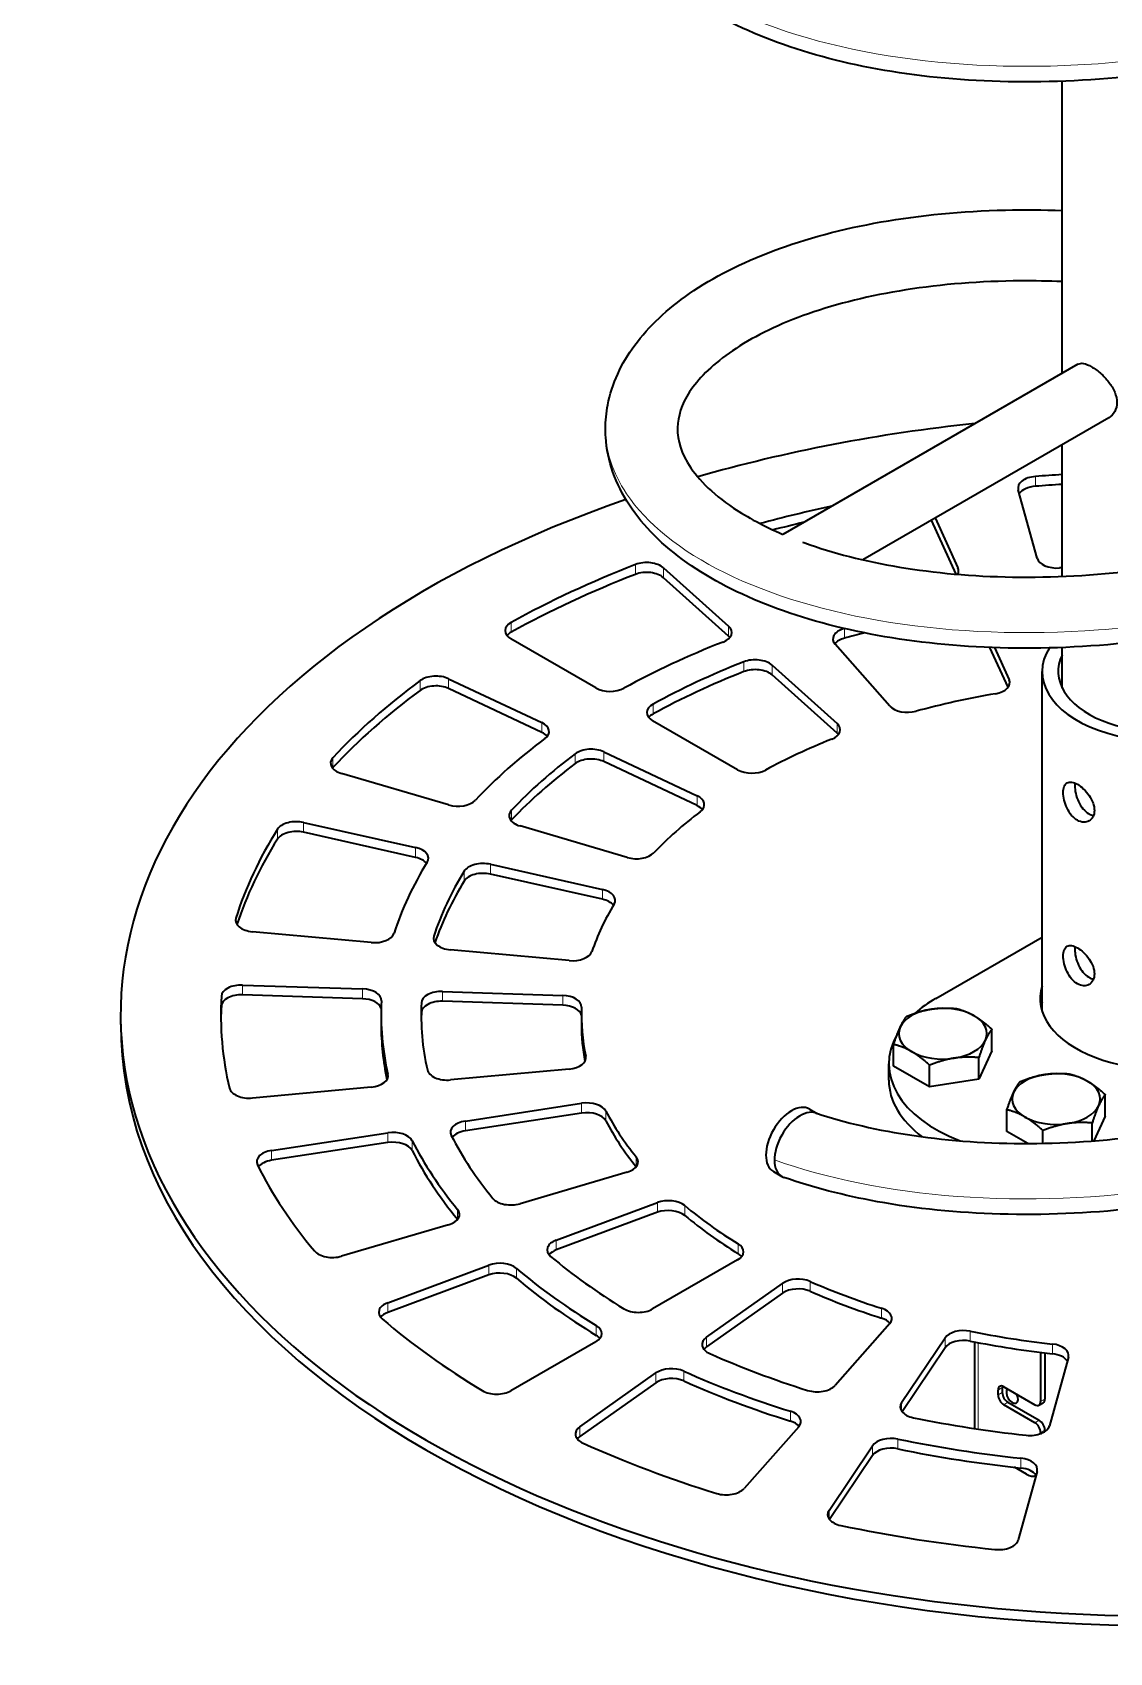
# Model space of a CAD drawing. Header units: millimetres. Extents: x 150 to 6235, y 143 to 4395.
# Drawn here: x 3830.8 to 4099.7, y 1655.2 to 2059.8 of the extents above; entities that cross this region are included whole.
import ezdxf

# ---------------------------------------------------------------- set-up
doc = ezdxf.new("R2010")
doc.units = ezdxf.units.MM
doc.header["$LTSCALE"] = 15
doc.layers.add('AM_0', color=7, linetype='Continuous', lineweight=35)
doc.layers.add('AM_TANG', color=171, linetype='Continuous', lineweight=18, true_color=0x8080ff)

msp = doc.modelspace()

# ---------------------------------------------------------------- linework, layer by layer
at = {"layer": 'AM_0'}
for p, q in [((4087.867, 1974.693), (4087.867, 2047.606)), ((4091.754, 1976.938), (4018.159, 1934.448)), ((4099.479, 1963.558), (4038.066, 1928.101)), ((4087.867, 1923.951), (4087.867, 1956.854)), ((4081.59, 1928.471), (4076.896, 1945.583)), ((4056.141, 1938.537), (4061.84, 1926.07)), ((4061.439, 1924.499), (4055.255, 1938.025)), ((3988.35, 1926.069), (4004.6, 1911.503)), ((4004.6, 1909.054), (3988.35, 1923.619)), ((3971.49, 1896.083), (3950.271, 1908.334)), ((4044.806, 1891.579), (4031.18, 1907.019)), ((4074.352, 1896.253), (4069.807, 1906.194)), ((4070.947, 1906.152), (4074.606, 1898.147)), ((4087.867, 1896.068), (4087.867, 1906.188)), ((4015.434, 1901.793), (4031.686, 1887.225)), ((3934.707, 1898.391), (3957.957, 1887.438)), ((4031.686, 1884.775), (4015.434, 1899.343)), ((4082.867, 1815.366), (4082.867, 1900.191)), ((3957.957, 1884.988), (3934.707, 1895.941)), ((4006.86, 1875.662), (3985.637, 1887.915)), ((3973.458, 1880.135), (3996.713, 1869.18)), ((3996.713, 1866.73), (3973.458, 1877.685)), ((3934.722, 1866.865), (3907.984, 1874.73)), ((3898.503, 1862.497), (3926.478, 1856.228)), ((3979.291, 1853.753), (3952.548, 1861.62)), ((3926.478, 1853.779), (3898.503, 1860.048)), ((3945.129, 1852.048), (3973.109, 1845.778)), ((3973.109, 1843.329), (3945.129, 1849.599)), ((3915.391, 1832.516), (3885.753, 1835.227)), ((4056.299, 1818.541), (4082.867, 1833.88)), ((3964.796, 1827.999), (3935.152, 1830.709)), ((3883.283, 1821.901), (3913.244, 1820.93)), ((3913.244, 1818.48), (3883.283, 1819.452)), ((3933.22, 1820.282), (3963.186, 1819.311)), ((3963.186, 1816.861), (3933.22, 1817.833)), ((3852.867, 1812.009), (3852.867, 1814.459)), ((3917.867, 1814.459), (3917.867, 1812.009)), ((3967.867, 1814.459), (3967.867, 1812.009)), ((4070.335, 1805.456), (4070.335, 1810.86)), ((4045.798, 1801.66), (4045.798, 1807.064)), ((4070.335, 1805.456), (4067.048, 1798.373)), ((3964.796, 1800.918), (3935.152, 1798.208)), ((4044.583, 1798.129), (4044.583, 1802.211)), ((4054.779, 1796.475), (4045.798, 1801.66)), ((4054.779, 1796.475), (4054.779, 1801.878)), ((4067.048, 1798.373), (4067.048, 1803.776)), ((4067.048, 1798.373), (4054.779, 1796.475)), ((3915.391, 1796.401), (3885.753, 1793.69)), ((4098.62, 1789.127), (4098.62, 1794.53)), ((3938.895, 1787.946), (3967.915, 1792.369)), ((3967.915, 1789.919), (3938.895, 1785.497)), ((4024.777, 1790.92), (4026.63, 1789.85)), ((4074.082, 1785.331), (4074.082, 1790.734)), ((4098.62, 1789.127), (4095.775, 1782.998)), ((3890.536, 1780.577), (3919.551, 1784.998)), ((4079.251, 1782.346), (4074.082, 1785.331)), ((4083.063, 1782.386), (4083.063, 1785.548)), ((4095.332, 1782.964), (4095.332, 1787.446)), ((3919.551, 1782.549), (3890.536, 1778.127)), ((3979.291, 1775.164), (3952.548, 1767.297)), ((4015.777, 1775.331), (4017.899, 1774.107)), ((3961.6, 1758.205), (3986.833, 1767.589)), ((3986.833, 1765.139), (3961.6, 1755.756)), ((3934.722, 1762.053), (3907.984, 1754.187)), ((3919.553, 1742.569), (3944.781, 1751.95)), ((4006.86, 1753.255), (3985.637, 1741.002)), ((3944.781, 1749.501), (3919.553, 1740.119)), ((3999.113, 1733.971), (4018.088, 1747.397)), ((4018.088, 1744.947), (3999.113, 1731.521)), ((4044.806, 1737.338), (4031.18, 1721.898)), ((3971.49, 1732.834), (3950.271, 1720.584)), ((4047.76, 1717.615), (4058.62, 1733.769)), ((4066.027, 1711.129), (4066.027, 1732.782)), ((4058.62, 1731.32), (4047.887, 1715.354)), ((4082.462, 1730.155), (4082.462, 1717.908)), ((4083.522, 1730.026), (4083.522, 1718.52)), ((4089.415, 1728.97), (4084.72, 1711.855)), ((3967.492, 1711.598), (3986.464, 1725.021)), ((3986.464, 1722.572), (3967.492, 1709.148)), ((4071.855, 1719.541), (4071.855, 1720.766)), ((4072.916, 1721.378), (4072.916, 1720.153)), ((4073.269, 1721.582), (4081.047, 1717.091)), ((4081.047, 1712.601), (4073.269, 1717.091)), ((4074.33, 1717.704), (4082.108, 1713.213)), ((4082.047, 1716.992), (4083.108, 1717.605)), ((4022.098, 1711.606), (4008.474, 1696.169)), ((4082.462, 1710.151), (4082.462, 1709.869)), ((4083.522, 1710.764), (4083.522, 1710.391)), ((4029.662, 1690.696), (4040.52, 1706.847)), ((4040.52, 1704.397), (4029.789, 1688.435)), ((4078.926, 1699.741), (4075.944, 1701.462)), ((4081.59, 1700.446), (4076.896, 1683.334))]:
    msp.add_line(p, q, dxfattribs=at)
for centre, major_axis, start_param, end_param in [((4112.867, 1814.459), (260, 0), 1.7516944, 2.0331503), ((4081.834, 1946.035), (-5, 0), 4.8477278, 6.4402649), ((4081.834, 1943.585), (-5, 0), 4.8477278, 5.9191426), ((4112.867, 1814.459), (235, 0), 1.677381, 1.7061351), ((4112.867, 1812.009), (-235, 0), 4.8189737, 4.8477278), ((4112.867, 1814.459), (260, 0), 2.111803, 7.328423), ((4112.867, 1814.459), (235, 0), 1.9294469, 2.0122718), ((4112.867, 1812.009), (-235, 0), 5.1030111, 5.13868), ((4112.867, 1814.459), (235, 0), 2.164766, 2.3344536), ((3984.147, 1924.506), (-5, 0), 3.7138215, 5.3063586), ((4057.006, 1925.333), (5, 0), 5.9795516, 6.5412549), ((4086.529, 1928.923), (-5, 0), 0.1570796, 1.7028734), ((4112.867, 1814.459), (-195, 0), 4.8409479, 4.844466), ((4112.867, 1812.009), (-235, 0), 5.3063586, 5.4760463), ((3984.147, 1922.056), (5, 0), 0.5722288, 2.164766), ((3953.807, 1910.375), (-5, 0), 5.4760463, 7.0685835), ((3953.807, 1907.925), (5, 0), 2.3344536, 2.7034436), ((4000.396, 1909.94), (5, 0), 5.3096204, 6.8554141), ((4035.636, 1908.33), (-5, 0), 5.1592768, 6.7544242), ((4112.867, 1812.009), (-185, 0), 5.1256799, 5.1558465), ((4112.867, 1900.191), (-30, 0), 5.9357608, 10.0104635), ((4112.867, 1814.459), (-195, 0), 5.3096204, 5.4727845), ((4000.396, 1907.491), (5, 0), 0.438149, 0.5722288), ((4035.636, 1905.88), (5, 0), 2.0142539, 2.7034436), ((4112.867, 1814.459), (185, 0), 2.1708065, 2.3284131), ((4011.23, 1900.229), (-5, 0), 3.7138215, 5.3123992), ((4112.867, 1900.191), (26, 0), 2.8633458, 6.5614321), ((4112.867, 1814.459), (235, 0), 2.4789253, 2.6486129), ((3931.546, 1896.154), (-5, 0), 4.0279807, 5.6205179), ((4112.867, 1812.009), (-185, 0), 5.3123992, 5.4700058), ((4011.23, 1897.78), (5, 0), 0.5722288, 2.1708065), ((4069.772, 1897.41), (5, 0), 5.003798, 6.5412549), ((4112.867, 1812.009), (-235, 0), 5.6205179, 5.7902056), ((3931.546, 1893.705), (5, 0), 0.8863881, 2.4789253), ((3975.026, 1898.124), (5, 0), 3.9269908, 5.4727845), ((4112.867, 1814.459), (-145, 0), 5.003798, 5.1502884), ((3989.173, 1889.956), (-5, 0), 5.4700058, 7.0685835), ((3989.173, 1887.507), (5, 0), 2.3284131, 2.7034436), ((4049.262, 1892.89), (5, 0), 3.6128316, 5.1502884), ((3954.796, 1885.201), (5, 0), 5.6237797, 7.1695734), ((4027.483, 1885.661), (5, 0), 5.3179573, 6.8554141), ((4112.867, 1814.459), (-195, 0), 5.6237797, 5.7869438), ((3954.796, 1882.752), (5, 0), 0.438149, 0.8863881), ((4112.867, 1814.459), (-145, 0), 5.3179573, 5.4644476), ((4027.483, 1883.212), (5, 0), 0.438149, 0.5722288), ((3910.254, 1877.302), (-5, 0), 5.7902056, 7.3827427), ((4112.867, 1814.459), (185, 0), 2.4849658, 2.6425724), ((3970.297, 1877.898), (-5, 0), 4.0279807, 5.6265584), ((3970.297, 1875.449), (5, 0), 0.8863881, 2.4849658), ((3910.254, 1874.853), (5, 0), 2.6486129, 2.7034436), ((4112.867, 1812.009), (-185, 0), 5.6265584, 5.7841651), ((4010.396, 1877.703), (5, 0), 3.9269908, 5.4644476), ((3936.992, 1869.437), (5, 0), 4.2411501, 5.7869438), ((3954.818, 1864.193), (-5, 0), 5.7841651, 7.3827427), ((3993.552, 1866.943), (5, 0), 5.6321166, 7.1695734), ((3993.552, 1864.493), (5, 0), 0.438149, 0.8863881), ((3896.694, 1859.806), (-5, 0), 4.34214, 5.9346772), ((3954.818, 1861.743), (5, 0), 2.6425724, 2.7034436), ((4112.867, 1814.459), (-145, 0), 5.6321166, 5.7786069), ((4112.867, 1814.459), (-235, 0), 5.9346772, 6.1043648), ((4112.867, 1812.009), (-235, 0), 5.9346772, 6.0978726), ((3896.694, 1857.357), (-5, 0), 4.34214, 5.9346772), ((3924.669, 1853.537), (5, 0), 5.9379389, 7.4837327), ((3924.669, 1851.087), (5, 0), 0.4318464, 1.2005474), ((3981.56, 1856.326), (5, 0), 4.2411501, 5.7786069), ((4112.867, 1814.459), (-195, 0), 5.9379389, 6.1011031), ((4112.867, 1814.459), (-185, 0), 5.9407177, 6.0983243), ((3943.32, 1849.357), (-5, 0), 4.34214, 5.9407177), ((3943.32, 1846.908), (-5, 0), 4.34214, 5.9407177), ((4112.867, 1812.009), (-185, 0), 5.9407177, 6.0903264), ((3971.3, 1843.087), (5, 0), 5.9462758, 7.4837327), ((4112.867, 1814.459), (-145, 0), 5.9462758, 6.0927662), ((3971.3, 1840.637), (5, 0), 0.4305223, 1.2005474), ((3886.535, 1838.078), (-5, 0), 6.1043648, 7.696902), ((3916.173, 1835.368), (5, 0), 4.5553093, 6.1011031), ((3935.934, 1833.561), (-5, 0), 6.0983243, 7.696902), ((3965.578, 1830.85), (5, 0), 4.5553093, 6.0927662), ((3883.003, 1819.019), (-5, 0), 4.6562993, 6.2488364), ((3912.964, 1818.048), (5, 0), 6.2520982, 7.7978919), ((4112.867, 1818.541), (30.5, 0), 2.9602729, 6.4645051), ((4112.867, 1814.459), (-235, 0), 6.2488364, 6.4185241), ((4112.867, 1812.009), (-235, 0), 6.2488364, 6.2741583), ((3883.003, 1816.569), (-5, 0), 4.6562993, 6.2488364), ((3912.964, 1815.598), (5, 0), 0.1744906, 1.5147066), ((4112.867, 1814.459), (-195, 0), 6.2520982, 6.4152623), ((4112.867, 1814.459), (-185, 0), 6.254877, 6.4124836), ((3932.939, 1817.4), (-5, 0), 4.6562993, 6.254877), ((3932.939, 1814.951), (-5, 0), 4.6562993, 6.254877), ((3962.906, 1816.429), (5, 0), 6.2604351, 7.7978919), ((3962.906, 1813.979), (5, 0), 0.124686, 1.5147066), ((4084.583, 1802.211), (40, 0), 2.3561945, 2.5594578), ((4112.867, 1814.459), (-30.5, 0), 6.1018655, 6.167005), ((4112.867, 1812.009), (-185, 0), 6.254877, 6.2717185), ((4112.867, 1814.459), (-145, 0), 6.2604351, 6.4069254), ((4058.066, 1809.764), (-11, 0), 4.9741884, 6.0213859), ((4058.066, 1809.764), (-11, 0), 3.9269908, 4.9741884), ((4058.066, 1809.764), (11, 0), 6.0213859, 7.0685835), ((4112.867, 1812.009), (260, 0), 3.1415927, 6.2831853), ((4112.867, 1812.009), (-195, 0), 0, 0.1221925), ((4112.867, 1812.009), (-145, 0), 0, 0.1098719), ((4084.583, 1802.211), (-40, 0), 5.9574765, 7.2653936), ((4058.066, 1809.764), (-11, 0), 6.0213859, 7.0685835), ((4058.066, 1809.764), (11, 0), 3.9269908, 4.9741884), ((4058.066, 1809.764), (11, 0), 4.9741884, 6.0213859), ((3934.37, 1801.059), (-5, 0), 0.1292983, 1.727876), ((3964.014, 1803.77), (5, 0), 4.8694686, 6.4069254), ((3914.609, 1799.252), (5, 0), 4.8694686, 6.4152623), ((4084.583, 1798.129), (-40, 0), 0, 0.6578343), ((4086.351, 1793.434), (-11, 0), 4.9741884, 6.0213859), ((4086.351, 1793.434), (-11, 0), 3.9269908, 4.9741884), ((4086.351, 1793.434), (11, 0), 6.0213859, 7.0685835), ((3884.97, 1796.542), (-5, 0), 0.1353388, 1.727876), ((3969.191, 1789.577), (5, 0), 0.2914091, 1.8288659), ((4086.351, 1793.434), (-11, 0), 6.0213859, 7.0685835), ((3969.191, 1787.128), (5, 0), 0.2914091, 1.8288659), ((4112.867, 1814.459), (-145, 0), 0.2914091, 0.4378994), ((4020.277, 1783.126), (-4.5, -7.794), 3.1415927, 6.2831853), ((4022.399, 1781.901), (4.5, 7.794), 0.1186165, 3.249817), ((4022.399, 1781.901), (-4.5, -7.794), 3.2602091, 6.3914097), ((4086.351, 1793.434), (11, 0), 3.9269908, 4.9741884), ((4086.351, 1793.434), (11, 0), 4.9741884, 6.0213859), ((3920.827, 1782.207), (5, 0), 0.2830722, 1.8288659), ((3940.171, 1785.155), (-5, 0), 4.9704585, 6.5690362), ((4112.867, 1814.459), (-185, 0), 0.2858509, 0.4434575), ((3940.171, 1782.706), (5, 0), 1.8288659, 2.7205314), ((4112.867, 1812.009), (-145, 0), 0.2914091, 0.4378908), ((3891.812, 1777.785), (-5, 0), 4.9704585, 6.5629957), ((3920.827, 1779.758), (5, 0), 0.2830722, 1.8288659), ((4112.867, 1814.459), (-195, 0), 0.2830722, 0.4462363), ((4112.867, 1812.009), (-195, 0), 0.2830722, 0.4462363), ((4112.867, 1814.459), (-235, 0), 0.2798104, 0.4494981), ((3891.812, 1775.336), (5, 0), 1.8288659, 2.7221834), ((3977.021, 1777.736), (5, 0), 5.1836279, 6.7210847), ((3950.278, 1769.869), (5, 0), 3.5850502, 5.1836279), ((3989.54, 1765.162), (-5, 0), 3.747161, 5.2846178), ((3932.452, 1764.625), (5, 0), 5.1836279, 6.7294216), ((3989.54, 1762.712), (5, 0), 0.6055683, 2.1430252), ((4112.867, 1814.459), (145, 0), 3.747161, 3.8936513), ((4112.867, 1812.009), (-145, 0), 0.6055683, 0.7520587), ((3932.452, 1762.175), (5, 0), 0.438149, 0.4462363), ((3964.308, 1755.778), (-5, 0), 5.2846178, 6.8831955), ((4003.325, 1755.297), (5, 0), 5.4977871, 7.035244), ((3905.714, 1756.759), (5, 0), 3.5910907, 5.1836279), ((3947.488, 1749.523), (-5, 0), 3.7388241, 5.2846178), ((3964.308, 1753.329), (5, 0), 2.1430252, 2.7034436), ((4112.867, 1814.459), (-185, 0), 0.6000102, 0.7576168), ((4003.325, 1752.847), (5, 0), 0.438149, 0.7520587), ((3947.488, 1747.074), (5, 0), 0.5972314, 2.1430252), ((4112.867, 1814.459), (195, 0), 3.7388241, 3.9019882), ((4112.867, 1812.009), (-195, 0), 0.5972314, 0.7603956), ((4021.962, 1745.572), (-5, 0), 4.0613203, 5.5987771), ((4021.962, 1743.122), (5, 0), 0.9197276, 2.4571844), ((4112.867, 1814.459), (145, 0), 4.0613203, 4.2078106), ((4112.867, 1812.009), (-145, 0), 0.9197276, 1.0662179), ((3922.26, 1740.142), (-5, 0), 5.2846178, 6.877155), ((3922.26, 1737.692), (5, 0), 2.1430252, 2.7034436), ((3982.102, 1743.043), (5, 0), 3.8992095, 5.4977871), ((4040.351, 1738.649), (5, 0), 5.8119464, 7.3494032), ((4112.867, 1814.459), (-235, 0), 0.5939697, 0.7636573), ((3967.955, 1734.876), (5, 0), 5.4977871, 7.0435809), ((4040.351, 1736.199), (5, 0), 0.438149, 1.0662179), ((4063.281, 1732.725), (-5, 0), 4.3754795, 5.9129363), ((3967.955, 1732.426), (5, 0), 0.438149, 0.7603956), ((4002.986, 1732.146), (-5, 0), 5.5987771, 7.1973547), ((4063.281, 1730.275), (-5, 0), 4.3754795, 5.9129363), ((4112.867, 1814.459), (145, 0), 4.3754795, 4.5219698), ((4112.867, 1812.009), (-145, 0), 1.2338869, 1.3803772), ((4084.477, 1729.421), (5, 0), 6.1261057, 7.6635625), ((4002.986, 1729.696), (5, 0), 2.4571844, 2.7034436), ((4112.867, 1814.459), (-185, 0), 0.9141694, 1.0717761), ((4084.477, 1726.972), (5, 0), 0.3640427, 1.3803772), ((3990.338, 1723.196), (-5, 0), 4.0529833, 5.5987771), ((3990.338, 1720.747), (5, 0), 0.9113907, 2.4571844), ((4112.867, 1814.459), (195, 0), 4.0529833, 4.2161475), ((3946.736, 1722.625), (5, 0), 3.90525, 5.4977871), ((4112.867, 1812.009), (-195, 0), 0.9113907, 1.0745548), ((4026.725, 1723.209), (5, 0), 4.2133687, 5.8119464), ((4073.269, 1719.949), (-1, 1.732), 5.4977871, 7.0685835), ((4074.33, 1720.561), (-1, 1.732), 0.5589899, 0.7853982), ((4074.33, 1719.337), (-1, 1.732), 0.7853982, 2.3561945), ((4075.391, 1719.337), (1.033, -1.79), 3.27755, 7.7180243), ((4052.421, 1716.57), (-5, 0), 5.9129363, 7.511514), ((4073.269, 1718.724), (1, -1.732), 3.9269908, 5.4977871), ((4081.047, 1718.724), (1, -1.732), 5.4977871, 7.0685835), ((4082.108, 1719.337), (1, -1.732), 0, 0.7853982), ((3971.366, 1709.773), (-5, 0), 5.5987771, 7.1913142), ((4017.642, 1712.917), (5, 0), 5.8119464, 7.3577401), ((4017.642, 1710.467), (5, 0), 0.438149, 1.0745548), ((4112.867, 1814.459), (-185, 0), 1.2283287, 1.3859353), ((4079.781, 1712.306), (5, 0), 4.527528, 6.1261057), ((4081.047, 1710.968), (1, -1.732), 0.7853982, 2.3561945), ((4082.108, 1711.58), (-1, 1.732), 3.9269908, 5.4977871), ((3971.366, 1707.323), (5, 0), 2.4571844, 2.7034436), ((4112.867, 1814.459), (-235, 0), 0.9081289, 1.0778166), ((4045.182, 1705.802), (-5, 0), 4.3671426, 5.9129363), ((4112.867, 1814.459), (195, 0), 4.3671426, 4.5303067), ((4045.182, 1703.353), (-5, 0), 4.3671426, 5.9129363), ((4112.867, 1812.009), (-195, 0), 1.22555, 1.3887141), ((4076.652, 1700.897), (5, 0), 6.1261057, 7.6718994), ((4076.652, 1698.448), (5, 0), 0.3640427, 1.3887141), ((4078.926, 1703.823), (2.5, -4.33), 5.4977871, 6.2386522), ((4004.019, 1697.48), (5, 0), 4.2194092, 5.8119464), ((4034.323, 1689.651), (-5, 0), 5.9129363, 7.5054735), ((4112.867, 1814.459), (-235, 0), 1.2222882, 1.3919759), ((4071.957, 1683.785), (5, 0), 4.5335685, 6.1261057)]:
    msp.add_ellipse(centre, major_axis=major_axis, ratio=0.5773503, start_param=start_param, end_param=end_param, dxfattribs=at)
for points, knots in [([(4229.077, 2243.589), (4236.003, 2236.819), (4242.022, 2229.509), (4251.983, 2213.88), (4255.886, 2205.419), (4260.687, 2188.96), (4261.858, 2180.897), (4261.858, 2164.234), (4260.493, 2155.531), (4255.189, 2138.709), (4251.22, 2130.477), (4240.967, 2114.84), (4234.59, 2107.339), (4219.857, 2093.447), (4211.382, 2086.976), (4192.949, 2075.419), (4182.862, 2070.263), (4161.818, 2061.519), (4150.721, 2057.871), (4128.304, 2052.214), (4116.835, 2050.163), (4094.31, 2047.677), (4083.103, 2047.221), (4061.696, 2047.825), (4051.354, 2048.888), (4032.189, 2052.371), (4023.245, 2054.817), (4007.288, 2060.897), (4000.179, 2064.574), (3988.243, 2073.008), (3983.333, 2077.837), (3976.402, 2088.399), (3974.3, 2094.24), (3973.879, 2100.832), (3973.858, 2101.502), (3973.858, 2104.184), (3974.052, 2106.198), (3975.445, 2113.443), (3977.797, 2118.514), (3984.671, 2127.845), (3989.304, 2132.163), (4000.773, 2140.096), (4007.835, 2143.691), (4023.847, 2149.717), (4032.94, 2152.158), (4052.389, 2155.59), (4062.865, 2156.61), (4078.341, 2156.958), (4083.077, 2156.92), (4087.867, 2156.738)], [318.3544088, 318.3544088, 318.3544088, 318.3544088, 321.6685151, 321.6685151, 325.1331289, 325.1331289, 328.277649, 328.277649, 331.6689995, 331.6689995, 335.0581352, 335.0581352, 338.4862353, 338.4862353, 341.9511411, 341.9511411, 345.428275, 345.428275, 348.900744, 348.900744, 352.3643658, 352.3643658, 355.82205, 355.82205, 359.2801233, 359.2801233, 362.7476606, 362.7476606, 366.2359674, 366.2359674, 369.7441, 369.7441, 373.1746518, 373.1746518, 373.562137, 373.562137, 374.7258597, 374.7258597, 377.810456, 377.810456, 381.0105757, 381.0105757, 384.4505819, 384.4505819, 387.958314, 387.958314, 391.446712, 391.446712, 392.9420754, 392.9420754, 392.9420754, 392.9420754]), ([(4229.077, 2102.172), (4236.003, 2095.402), (4242.022, 2088.092), (4251.983, 2072.463), (4255.886, 2064.002), (4260.687, 2047.543), (4261.858, 2039.48), (4261.858, 2022.817), (4260.493, 2014.113), (4255.189, 1997.292), (4251.22, 1989.06), (4240.967, 1973.423), (4234.59, 1965.922), (4219.857, 1952.03), (4211.382, 1945.559), (4192.949, 1934.002), (4182.862, 1928.846), (4161.818, 1920.102), (4150.721, 1916.454), (4128.304, 1910.797), (4116.835, 1908.746), (4094.31, 1906.259), (4083.103, 1905.804), (4061.696, 1906.408), (4051.354, 1907.47), (4032.189, 1910.954), (4023.245, 1913.399), (4007.288, 1919.48), (4000.179, 1923.157), (3988.243, 1931.591), (3983.333, 1936.42), (3976.402, 1946.982), (3974.3, 1952.823), (3973.879, 1959.414), (3973.858, 1960.084), (3973.858, 1962.767), (3974.052, 1964.781), (3975.445, 1972.026), (3977.797, 1977.097), (3984.671, 1986.428), (3989.304, 1990.746), (4000.773, 1998.679), (4007.835, 2002.274), (4023.847, 2008.3), (4032.94, 2010.741), (4052.389, 2014.173), (4062.865, 2015.192), (4078.341, 2015.54), (4083.077, 2015.503), (4087.867, 2015.321)], [408.9291835, 408.9291835, 408.9291835, 408.9291835, 412.2432927, 412.2432927, 415.7079064, 415.7079064, 418.8524238, 418.8524238, 422.2437742, 422.2437742, 425.63291, 425.63291, 429.0610101, 429.0610101, 432.5259158, 432.5259158, 436.0030497, 436.0030497, 439.4755188, 439.4755188, 442.9391406, 442.9391406, 446.3968248, 446.3968248, 449.854898, 449.854898, 453.3224354, 453.3224354, 456.8107422, 456.8107422, 460.3188748, 460.3188748, 463.7494265, 463.7494265, 464.1369118, 464.1369118, 465.3006344, 465.3006344, 468.3852307, 468.3852307, 471.5853504, 471.5853504, 475.0253566, 475.0253566, 478.5330887, 478.5330887, 482.0214867, 482.0214867, 483.5168501, 483.5168501, 483.5168501, 483.5168501]), ([(4023.058, 1932.507), (4023.249, 1932.437), (4023.441, 1932.367), (4030.571, 1929.801), (4038.563, 1927.736), (4055.971, 1924.816), (4065.531, 1923.95), (4085.45, 1923.63), (4095.963, 1924.183), (4117.09, 1926.789), (4127.862, 1928.865), (4148.799, 1934.481), (4159.12, 1938.063), (4178.488, 1946.54), (4187.683, 1951.496), (4204.224, 1962.459), (4211.701, 1968.547), (4224.388, 1981.436), (4229.697, 1988.33), (4237.836, 2002.491), (4240.718, 2009.859), (4243.947, 2024.737), (4244.283, 2032.356), (4242.344, 2047.519), (4240.012, 2055.176), (4232.792, 2069.934), (4227.867, 2077.147), (4219.836, 2086.132), (4217.726, 2088.31), (4215.498, 2090.442)], [81.9111999, 81.9111999, 81.9111999, 81.9111999, 81.9997753, 81.9997753, 85.1885975, 85.1885975, 88.4100757, 88.4100757, 91.6533227, 91.6533227, 94.9056421, 94.9056421, 98.157604, 98.157604, 101.4025953, 101.4025953, 104.6374904, 104.6374904, 107.8669257, 107.8669257, 111.1120429, 111.1120429, 114.4091889, 114.4091889, 117.7545381, 117.7545381, 121.0693277, 121.0693277, 122.1533323, 122.1533323, 122.1533323, 122.1533323]), ([(4087.867, 1997.559), (4084.384, 1997.702), (4080.939, 1997.763), (4067.469, 1997.68), (4057.736, 1996.893), (4039.915, 1994.08), (4031.686, 1992.034), (4017.441, 1987.048), (4011.302, 1984.071), (4001.642, 1977.761), (3998.038, 1974.39), (3993.351, 1967.996), (3992.218, 1965.001), (3991.61, 1959.044), (3992.266, 1955.915), (3996.447, 1948.761), (4000.287, 1944.739), (4009.294, 1938.693), (4013.447, 1936.463), (4018.162, 1934.446)], [54.2336536, 54.2336536, 54.2336536, 54.2336536, 55.3268478, 55.3268478, 58.5795232, 58.5795232, 61.8242002, 61.8242002, 65.0480685, 65.0480685, 68.2390099, 68.2390099, 71.4384421, 71.4384421, 75.0144594, 75.0144594, 78.775707, 78.775707, 81.127773, 81.127773, 81.127773, 81.127773]), ([(4091.754, 1976.938), (4092.129, 1977.154), (4092.626, 1977.22), (4093.81, 1976.996), (4094.499, 1976.707), (4095.88, 1975.91), (4096.658, 1975.351), (4098.163, 1974.022), (4098.889, 1973.251), (4100.07, 1971.704), (4100.606, 1970.824), (4101.331, 1969.045), (4101.517, 1968.145), (4101.517, 1967.347)], [2.9307331, 2.9307331, 2.9307331, 2.9307331, 3.2237471, 3.2237471, 3.5167611, 3.5167611, 3.8097751, 3.8097751, 4.1027892, 4.1027892, 4.395902, 4.395902, 4.6890148, 4.6890148, 4.6890148, 4.6890148]), ([(4101.517, 1967.347), (4101.517, 1966.549), (4101.331, 1965.755), (4100.606, 1964.43), (4100.07, 1963.899), (4099.479, 1963.558)], [0, 0, 0, 0, 0.29311283, 0.29311283, 0.58622566, 0.58622566, 0.58622566, 0.58622566]), ([(4229.077, 1960.755), (4236.003, 1953.984), (4242.022, 1946.674), (4251.983, 1931.046), (4255.886, 1922.585), (4260.687, 1906.126), (4261.858, 1898.063), (4261.858, 1881.4), (4260.493, 1872.696), (4255.189, 1855.874), (4251.22, 1847.643), (4240.967, 1832.006), (4234.59, 1824.505), (4219.857, 1810.613), (4211.382, 1804.141), (4192.949, 1792.585), (4182.862, 1787.429), (4161.818, 1778.684), (4150.721, 1775.037), (4128.304, 1769.38), (4116.835, 1767.329), (4094.31, 1764.842), (4083.103, 1764.387), (4061.696, 1764.991), (4051.354, 1766.053), (4033.418, 1769.313), (4025.552, 1771.365), (4018.411, 1773.872)], [499.5039582, 499.5039582, 499.5039582, 499.5039582, 502.8180674, 502.8180674, 506.2826811, 506.2826811, 509.4271986, 509.4271986, 512.818549, 512.818549, 516.2076847, 516.2076847, 519.6357849, 519.6357849, 523.1006906, 523.1006906, 526.5778245, 526.5778245, 530.0502935, 530.0502935, 533.5139153, 533.5139153, 536.9715995, 536.9715995, 540.4296728, 540.4296728, 543.4529515, 543.4529515, 543.4529515, 543.4529515]), ([(4026.335, 1789.948), (4033.61, 1787.536), (4041.937, 1785.592), (4059.86, 1782.991), (4069.591, 1782.311), (4089.757, 1782.383), (4100.348, 1783.144), (4121.533, 1786.168), (4132.285, 1788.457), (4153.084, 1794.484), (4163.289, 1798.267), (4182.335, 1807.116), (4191.325, 1812.246), (4207.386, 1823.513), (4214.585, 1829.734), (4226.674, 1842.838), (4231.657, 1849.817), (4239.132, 1864.106), (4241.666, 1871.519), (4244.194, 1886.462), (4244.167, 1894.104), (4241.492, 1909.262), (4238.787, 1916.891), (4230.858, 1931.518), (4225.602, 1938.628), (4218.044, 1946.536), (4216.792, 1947.788), (4215.499, 1949.025)], [0, 0, 0, 0, 3.228802, 3.228802, 6.4535798, 6.4535798, 9.6987791, 9.6987791, 12.9515424, 12.9515424, 16.2028716, 16.2028716, 19.44654, 19.44654, 22.6801333, 22.6801333, 25.9099932, 25.9099932, 29.1601379, 29.1601379, 32.4662483, 32.4662483, 35.8125937, 35.8125937, 39.1184508, 39.1184508, 39.7481218, 39.7481218, 39.7481218, 39.7481218]), ([(4091.654, 1863.04), (4091.165, 1863.323), (4090.662, 1863.748), (4089.771, 1864.798), (4089.383, 1865.424), (4088.783, 1866.67), (4088.533, 1867.374), (4088.204, 1868.749), (4088.124, 1869.419), (4088.124, 1870.549), (4088.204, 1871.084), (4088.533, 1871.921), (4088.783, 1872.224), (4089.383, 1872.57), (4089.771, 1872.636), (4090.662, 1872.503), (4091.165, 1872.304), (4091.654, 1872.022)], [0.830734, 0.830734, 0.830734, 0.830734, 1.0384135, 1.0384135, 1.2460929, 1.2460929, 1.4537805, 1.4537805, 1.6614681, 1.6614681, 1.8691557, 1.8691557, 2.0768433, 2.0768433, 2.2845227, 2.2845227, 2.4922021, 2.4922021, 2.4922021, 2.4922021]), ([(4091.048, 1872.324), (4091.022, 1872.109), (4091.009, 1871.882), (4091.009, 1871.084), (4091.086, 1870.412), (4091.404, 1869.031), (4091.647, 1868.322), (4092.232, 1867.069), (4092.613, 1866.44), (4093.493, 1865.383), (4093.993, 1864.956), (4094.865, 1864.452), (4095.28, 1864.297), (4095.69, 1864.228)], [1.5774102, 1.5774102, 1.5774102, 1.5774102, 1.6628389, 1.6628389, 1.870701, 1.870701, 2.0785632, 2.0785632, 2.2864108, 2.2864108, 2.4942583, 2.4942583, 2.6565136, 2.6565136, 2.6565136, 2.6565136]), ([(4091.654, 1872.022), (4092.144, 1871.739), (4092.684, 1871.336), (4093.709, 1870.363), (4094.193, 1869.793), (4094.973, 1868.651), (4095.32, 1868.002), (4095.786, 1866.706), (4095.903, 1866.058), (4095.903, 1865.493), (4095.903, 1864.928), (4095.786, 1864.371), (4095.32, 1863.455), (4094.973, 1863.096), (4094.193, 1862.646), (4093.709, 1862.525), (4092.684, 1862.58), (4092.144, 1862.758), (4091.654, 1863.04)], [2.4922021, 2.4922021, 2.4922021, 2.4922021, 2.6998816, 2.6998816, 2.907561, 2.907561, 3.1152486, 3.1152486, 3.3229362, 3.3229362, 3.3229362, 3.5306238, 3.5306238, 3.7383114, 3.7383114, 3.9459908, 3.9459908, 4.1536702, 4.1536702, 4.1536702, 4.1536702]), ([(4091.654, 1822.215), (4091.165, 1822.498), (4090.662, 1822.923), (4089.771, 1823.974), (4089.383, 1824.599), (4088.783, 1825.845), (4088.533, 1826.549), (4088.204, 1827.924), (4088.124, 1828.594), (4088.124, 1829.724), (4088.204, 1830.259), (4088.533, 1831.096), (4088.783, 1831.4), (4089.383, 1831.746), (4089.771, 1831.811), (4090.662, 1831.678), (4091.165, 1831.479), (4091.654, 1831.197)], [0.830734, 0.830734, 0.830734, 0.830734, 1.0384135, 1.0384135, 1.2460929, 1.2460929, 1.4537805, 1.4537805, 1.6614681, 1.6614681, 1.8691557, 1.8691557, 2.0768433, 2.0768433, 2.2845227, 2.2845227, 2.4922021, 2.4922021, 2.4922021, 2.4922021]), ([(4091.048, 1831.5), (4091.022, 1831.284), (4091.009, 1831.057), (4091.009, 1830.259), (4091.086, 1829.587), (4091.404, 1828.206), (4091.647, 1827.497), (4092.232, 1826.244), (4092.613, 1825.615), (4093.493, 1824.558), (4093.993, 1824.131), (4094.865, 1823.628), (4095.28, 1823.472), (4095.69, 1823.403)], [1.5774102, 1.5774102, 1.5774102, 1.5774102, 1.6628389, 1.6628389, 1.870701, 1.870701, 2.0785632, 2.0785632, 2.2864108, 2.2864108, 2.4942583, 2.4942583, 2.6565136, 2.6565136, 2.6565136, 2.6565136]), ([(4091.654, 1831.197), (4092.144, 1830.914), (4092.684, 1830.511), (4093.709, 1829.538), (4094.193, 1828.968), (4094.973, 1827.826), (4095.32, 1827.177), (4095.786, 1825.881), (4095.903, 1825.234), (4095.903, 1824.668), (4095.903, 1824.103), (4095.786, 1823.547), (4095.32, 1822.631), (4094.973, 1822.271), (4094.193, 1821.821), (4093.709, 1821.7), (4092.684, 1821.756), (4092.144, 1821.933), (4091.654, 1822.215)], [2.4922021, 2.4922021, 2.4922021, 2.4922021, 2.6998816, 2.6998816, 2.907561, 2.907561, 3.1152486, 3.1152486, 3.3229362, 3.3229362, 3.3229362, 3.5306238, 3.5306238, 3.7383114, 3.7383114, 3.9459908, 3.9459908, 4.1536702, 4.1536702, 4.1536702, 4.1536702])]:
    msp.add_open_spline(points, degree=3, knots=knots, dxfattribs=at)
for points in [[(4047.441, 1811.408), (4048.204, 1813.051), (4049.085, 1814.147)], [(4049.085, 1814.147), (4052.372, 1815.458), (4055.219, 1815.898)], [(4055.219, 1815.898), (4058.066, 1816.339), (4061.354, 1816.045)], [(4061.354, 1816.045), (4063.76, 1815.458), (4065.845, 1814.255)], [(4065.845, 1814.255), (4067.929, 1813.051), (4070.335, 1810.86)], [(4045.798, 1807.064), (4046.678, 1809.764), (4047.441, 1811.408)], [(4070.335, 1810.86), (4069.454, 1809.764), (4068.692, 1808.12)], [(4050.288, 1805.273), (4048.204, 1806.476), (4045.798, 1807.064)], [(4054.779, 1801.878), (4052.372, 1804.07), (4050.288, 1805.273)], [(4068.692, 1808.12), (4067.929, 1806.476), (4067.048, 1803.776)], [(4060.913, 1803.629), (4058.066, 1803.189), (4054.779, 1801.878)], [(4067.048, 1803.776), (4063.76, 1804.07), (4060.913, 1803.629)], [(4075.726, 1795.078), (4076.488, 1796.721), (4077.369, 1797.817)], [(4077.369, 1797.817), (4080.657, 1799.128), (4083.504, 1799.568)], [(4083.504, 1799.568), (4086.351, 1800.009), (4089.638, 1799.715)], [(4089.638, 1799.715), (4092.045, 1799.128), (4094.129, 1797.925)], [(4094.129, 1797.925), (4096.213, 1796.721), (4098.62, 1794.53)], [(4074.082, 1790.734), (4074.963, 1793.434), (4075.726, 1795.078)], [(4098.62, 1794.53), (4097.739, 1793.434), (4096.976, 1791.79)], [(4078.573, 1788.943), (4076.488, 1790.146), (4074.082, 1790.734)], [(4083.063, 1785.548), (4080.657, 1787.74), (4078.573, 1788.943)], [(4096.976, 1791.79), (4096.213, 1790.146), (4095.332, 1787.446)], [(4089.198, 1787.299), (4086.351, 1786.859), (4083.063, 1785.548)], [(4095.332, 1787.446), (4092.045, 1787.74), (4089.198, 1787.299)]]:
    msp.add_rational_spline(points, [1, 1.0379548493, 1], degree=2, dxfattribs=at)
at = {"layer": 'AM_TANG'}
for p, q in [((4081.16, 1946.446), (4081.16, 1948.895)), ((3981.348, 1926.898), (3981.348, 1924.448)), ((3988.35, 1923.619), (3988.35, 1926.069)), ((4061.84, 1926.07), (4061.84, 1924.596)), ((3950.349, 1910.01), (3950.349, 1912.46)), ((4004.6, 1911.503), (4004.6, 1909.054)), ((4033.49, 1908.488), (4033.49, 1910.929)), ((4008.407, 1902.612), (4008.407, 1900.162)), ((4015.434, 1899.343), (4015.434, 1901.793)), ((3927.604, 1897.93), (3927.604, 1895.481)), ((3934.707, 1895.941), (3934.707, 1898.391)), ((4074.606, 1898.147), (4074.606, 1896.673)), ((3985.737, 1889.604), (3985.737, 1892.053)), ((3957.957, 1887.438), (3957.957, 1884.988)), ((4031.686, 1887.225), (4031.686, 1884.775)), ((3905.849, 1876.219), (3905.849, 1878.668)), ((3966.337, 1879.66), (3966.337, 1877.211)), ((3973.458, 1877.685), (3973.458, 1880.135)), ((3950.428, 1863.125), (3950.428, 1865.574)), ((3996.713, 1869.18), (3996.713, 1866.73)), ((3898.503, 1860.048), (3898.503, 1862.497)), ((3891.995, 1860.792), (3891.995, 1858.342)), ((3926.478, 1856.228), (3926.478, 1853.779)), ((3938.61, 1850.327), (3938.61, 1847.877)), ((3945.129, 1849.599), (3945.129, 1852.048)), ((3973.109, 1845.778), (3973.109, 1843.329)), ((3881.614, 1837.564), (3881.614, 1838.591)), ((3931.019, 1833.03), (3931.019, 1834.091)), ((3883.283, 1819.452), (3883.283, 1821.901)), ((3913.244, 1820.93), (3913.244, 1818.48)), ((3878.006, 1819.118), (3878.006, 1816.669)), ((3927.941, 1817.482), (3927.941, 1815.032)), ((3933.22, 1817.833), (3933.22, 1820.282)), ((3963.186, 1819.311), (3963.186, 1816.861)), ((3968.976, 1804.126), (3968.976, 1803.413)), ((3919.566, 1799.632), (3919.566, 1798.872)), ((3967.915, 1792.369), (3967.915, 1789.919)), ((3973.98, 1787.957), (3973.98, 1790.407)), ((3919.551, 1784.998), (3919.551, 1782.549)), ((3938.895, 1785.497), (3938.895, 1787.946)), ((3890.536, 1778.127), (3890.536, 1780.577)), ((3925.628, 1780.564), (3925.628, 1783.013)), ((3981.549, 1778.96), (3981.549, 1776.512)), ((3936.962, 1765.871), (3936.962, 1763.421)), ((3986.833, 1767.589), (3986.833, 1765.139)), ((3993.651, 1764.356), (3993.651, 1766.805)), ((3961.6, 1755.756), (3961.6, 1758.205)), ((4006.976, 1757.269), (4006.976, 1754.819)), ((3944.781, 1751.95), (3944.781, 1749.501)), ((3951.623, 1748.697), (3951.623, 1751.147)), ((4018.088, 1747.397), (4018.088, 1744.947)), ((4024.992, 1745.419), (4024.992, 1747.868)), ((3919.553, 1740.119), (3919.553, 1742.569)), ((4042.769, 1741.176), (4042.769, 1738.726)), ((3971.577, 1736.865), (3971.577, 1734.416)), ((3999.113, 1731.521), (3999.113, 1733.971)), ((4058.62, 1733.769), (4058.62, 1731.32)), ((4064.934, 1733), (4064.934, 1735.449)), ((4066.905, 1732.61), (4066.905, 1710.998)), ((4085.423, 1732.256), (4085.423, 1729.806)), ((3986.464, 1725.021), (3986.464, 1722.572)), ((3993.401, 1723.028), (3993.401, 1725.478)), ((4071.855, 1720.766), (4072.916, 1721.378)), ((4072.916, 1720.153), (4071.855, 1719.541)), ((4047.76, 1715.526), (4047.76, 1717.615)), ((4073.269, 1717.091), (4074.33, 1717.704)), ((4083.522, 1718.52), (4082.462, 1717.908)), ((3967.492, 1709.148), (3967.492, 1711.598)), ((4020.023, 1715.455), (4020.023, 1713.006)), ((4082.108, 1713.213), (4081.047, 1712.601)), ((4046.874, 1706.069), (4046.874, 1708.519)), ((4082.462, 1710.151), (4083.522, 1710.764)), ((4040.52, 1706.847), (4040.52, 1704.397)), ((4077.557, 1703.736), (4077.557, 1701.287)), ((4029.662, 1688.606), (4029.662, 1690.696))]:
    msp.add_line(p, q, dxfattribs=at)
for points, knots in [([(3973.865, 2102.172), (3973.863, 2099.37), (3974.32, 2096.568), (3975.239, 2093.804), (3977.911, 2085.77), (3984.49, 2078.056), (3994.454, 2071.511), (4004.263, 2065.069), (4017.343, 2059.768), (4032.689, 2056.244), (4047.796, 2052.775), (4065.087, 2051.032), (4083.274, 2051.362), (4101.228, 2051.688), (4120.042, 2054.037), (4138.349, 2058.447), (4156.654, 2062.857), (4174.439, 2069.327), (4190.413, 2077.597), (4206.386, 2085.866), (4220.536, 2095.932), (4231.837, 2107.272), (4243.136, 2118.611), (4251.579, 2131.219), (4256.552, 2144.39), (4260.067, 2153.702), (4261.847, 2163.291), (4261.852, 2172.881)], [11.7809725, 11.7809725, 11.7809725, 11.7809725, 11.9195985, 11.9195985, 11.9195985, 12.3224034, 12.3224034, 12.3224034, 12.7189144, 12.7189144, 12.7189144, 13.10923, 13.10923, 13.10923, 13.4945504, 13.4945504, 13.4945504, 13.8798264, 13.8798264, 13.8798264, 14.2650587, 14.2650587, 14.2650587, 14.650248, 14.650248, 14.650248, 14.9225651, 14.9225651, 14.9225651, 14.9225651]), ([(3973.864, 1960.755), (3973.869, 1955.268), (3975.638, 1949.781), (3979.133, 1944.57), (3984.082, 1937.189), (3992.489, 1930.368), (4003.746, 1924.809), (4015.003, 1919.25), (4029.101, 1914.959), (4045.021, 1912.454), (4060.941, 1909.949), (4078.671, 1909.234), (4096.929, 1910.57), (4115.187, 1911.906), (4133.96, 1915.293), (4151.891, 1920.696), (4169.822, 1926.098), (4186.897, 1933.513), (4201.883, 1942.614), (4216.868, 1951.715), (4229.754, 1962.496), (4239.607, 1974.388), (4249.461, 1986.279), (4256.276, 1999.273), (4259.559, 2012.64), (4261.088, 2018.862), (4261.851, 2025.162), (4261.85, 2031.463)], [5.4977871, 5.4977871, 5.4977871, 5.4977871, 5.7692831, 5.7692831, 5.7692831, 6.1537793, 6.1537793, 6.1537793, 6.5382611, 6.5382611, 6.5382611, 6.9227287, 6.9227287, 6.9227287, 7.3071824, 7.3071824, 7.3071824, 7.6916222, 7.6916222, 7.6916222, 8.0760484, 8.0760484, 8.0760484, 8.4604611, 8.4604611, 8.4604611, 8.6393798, 8.6393798, 8.6393798, 8.6393798]), ([(4016.035, 1778.227), (4029.093, 1773.574), (4044.689, 1770.392), (4061.694, 1769.12), (4078.697, 1767.848), (4097.097, 1768.488), (4115.561, 1771.205), (4134.025, 1773.921), (4152.538, 1778.712), (4169.763, 1785.441), (4186.986, 1792.17), (4202.908, 1800.833), (4216.375, 1811.013), (4229.842, 1821.192), (4240.844, 1832.881), (4248.587, 1845.445), (4256.329, 1858.008), (4260.805, 1871.438), (4261.692, 1884.971), (4261.803, 1886.662), (4261.857, 1888.354), (4261.857, 1890.046)], [0, 0, 0, 0, 0.3847324, 0.3847324, 0.3847324, 0.7694478, 0.7694478, 0.7694478, 1.1541465, 1.1541465, 1.1541465, 1.5388285, 1.5388285, 1.5388285, 1.923494, 1.923494, 1.923494, 2.3081432, 2.3081432, 2.3081432, 2.3561945, 2.3561945, 2.3561945, 2.3561945])]:
    msp.add_open_spline(points, degree=3, knots=knots, dxfattribs=at)

doc.saveas('drawing.dxf')
